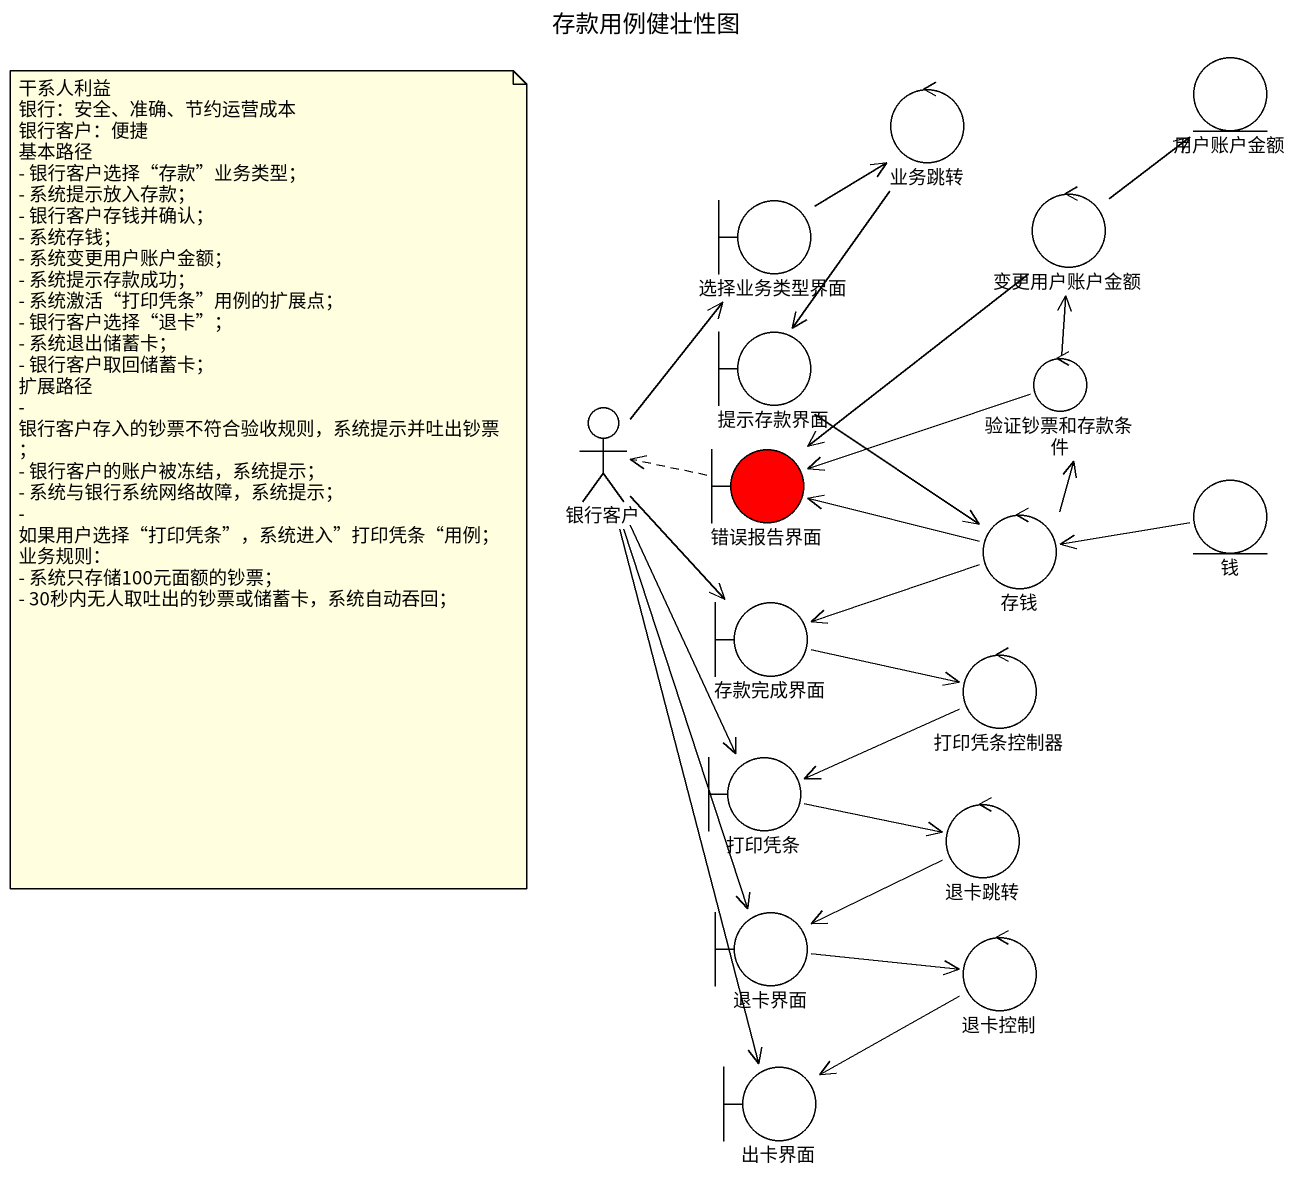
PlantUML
@startuml
title 存款用例健壮性图
control 业务跳转
entity 用户账户金额
boundary 选择业务类型界面
control 变更用户账户金额
boundary 提示存款界面
control 验证钞票和存款条件
actor 银行客户
boundary 错误报告界面 #FF0000
control 存钱
entity 钱
boundary 存款完成界面
control 打印凭条控制器
boundary 打印凭条
control 退卡跳转
boundary 退卡界面
control 退卡控制
boundary 出卡界面
业务跳转 --> 提示存款界面
选择业务类型界面 -up-> 业务跳转
变更用户账户金额 -up-> 用户账户金额
变更用户账户金额 --> 错误报告界面
提示存款界面 --> 存钱
验证钞票和存款条件 -up-> 变更用户账户金额
验证钞票和存款条件 -left-> 错误报告界面
银行客户 -up-> 选择业务类型界面
银行客户 --> 存款完成界面
银行客户 --> 打印凭条
银行客户 --> 退卡界面
银行客户 --> 出卡界面
错误报告界面 .left.> 银行客户
存钱 -up-> 验证钞票和存款条件
存钱 -left-> 错误报告界面
存钱 <-right- 钱
存钱 -left-> 存款完成界面
存款完成界面 -right-> 打印凭条控制器
打印凭条控制器 -left-> 打印凭条
打印凭条 -right-> 退卡跳转
退卡跳转 -left-> 退卡界面
退卡界面 -right-> 退卡控制
退卡控制 -left-> 出卡界面
note as N1
  干系人利益
  银行：安全、准确、节约运营成本
  银行客户：便捷
  基本路径
  - 银行客户选择“存款”业务类型；
  - 系统提示放入存款；
  - 银行客户存钱并确认；
  - 系统存钱；
  - 系统变更用户账户金额；
  - 系统提示存款成功；
  - 系统激活“打印凭条”用例的扩展点；
  - 银行客户选择“退卡”；
  - 系统退出储蓄卡；
  - 银行客户取回储蓄卡；
  扩展路径
  - 银行客户存入的钞票不符合验收规则，系统提示并吐出钞票；
  - 银行客户的账户被冻结，系统提示；
  - 系统与银行系统网络故障，系统提示；
  - 如果用户选择“打印凭条”，系统进入”打印凭条“用例；
  业务规则：
  - 系统只存储100元面额的钞票；
  - 30秒内无人取吐出的钞票或储蓄卡，系统自动吞回；
end note
@enduml
